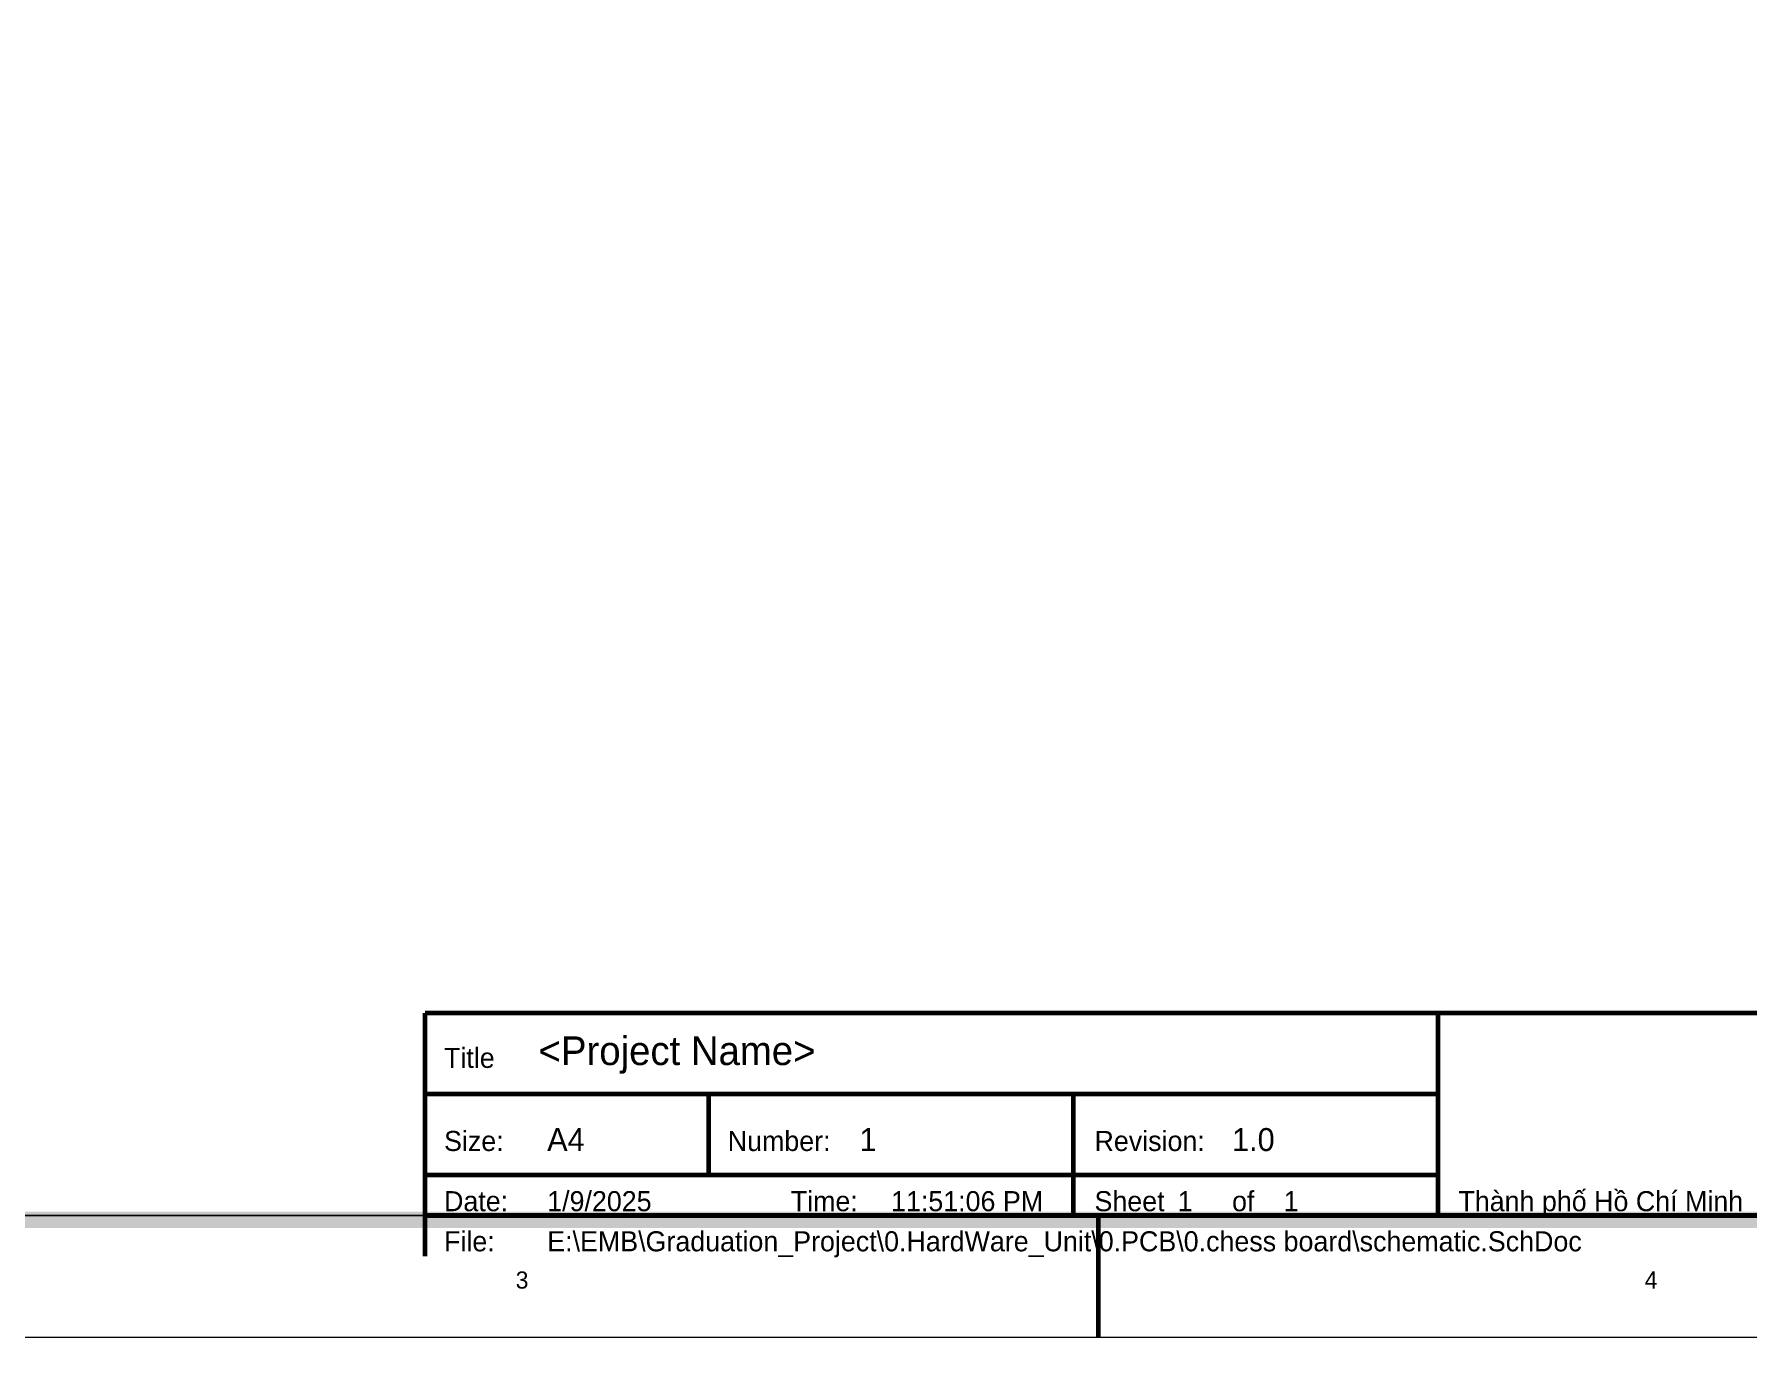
# Model space of a CAD drawing. Header units: inches. Extents: x 0 to 22.3, y 0 to 15.7.
# Drawn here: x 5.736 to 9.965, y -0.006 to 3.215 of the extents above; entities that cross this region are included whole.
import ezdxf

# ---------------------------------------------------------------- set-up
doc = ezdxf.new("R2010")
doc.units = ezdxf.units.IN
doc.header["$MEASUREMENT"] = 0
doc.layers.add('Sheet', color=255, linetype='Continuous')

msp = doc.modelspace()

# ---------------------------------------------------------------- linework, layer by layer
at = {"layer": 'Sheet'}
for points in [[(0, 15.6991, 0.0039, 0.0039, 0), (0, 0, 0.0039, 0.0039, 0), (22.3, 0, 0.0039, 0.0039, 0), (22.3, 15.6991, 0.0039, 0.0039, 0), (0, 15.6991, 0.0039, 0.0039, 0), (0, 15.6991, 0.0039, 0.0039, 0)], [(0.3006, 15.3986, 0.0039, 0.0039, 0), (0.3006, 0.3006, 0.0039, 0.0039, 0), (22.0003, 0.3006, 0.0039, 0.0039, 0), (22.0003, 15.3986, 0.0039, 0.0039, 0), (0.3006, 15.3986, 0.0039, 0.0039, 0), (0.3006, 15.3986, 0.0039, 0.0039, 0)]]:
    msp.add_lwpolyline(points, format="xyseb", close=True, dxfattribs=at)
for points in [[(10.3004, 0.8, 0.0118, 0.0118, 0), (6.7004, 0.8, 0.0118, 0.0118, 0)], [(6.7004, 0.8, 0.0118, 0.0118, 0), (6.7004, 0.1998, 0.0118, 0.0118, 0)], [(9.2006, 0.8, 0.0118, 0.0118, 0), (9.2006, 0.3006, 0.0118, 0.0118, 0)], [(6.7004, 0.6002, 0.0118, 0.0118, 0), (9.2006, 0.6002, 0.0118, 0.0118, 0)], [(7.4006, 0.6002, 0.0118, 0.0118, 0), (7.4006, 0.4005, 0.0118, 0.0118, 0)], [(8.3006, 0.6002, 0.0118, 0.0118, 0), (8.3006, 0.3006, 0.0118, 0.0118, 0)], [(6.7004, 0.4005, 0.0118, 0.0118, 0), (9.2006, 0.4005, 0.0118, 0.0118, 0)], [(14.9904, 0.29, 0.04, 0.04, 0), (0.29, 0.29, 0.04, 0.04, 0)], [(10.3004, 0.3006, 0.0118, 0.0118, 0), (6.7004, 0.3006, 0.0118, 0.0118, 0)], [(8.3625, 0, 0.0118, 0.0118, 0), (8.3625, 0.3006, 0.0118, 0.0118, 0)]]:
    msp.add_lwpolyline(points, format="xyseb", dxfattribs=at)

# ---------------------------------------------------------------- texts
for s, height, p in [('<Project Name>', 0.070721, (6.9807, 0.6718)), ('Title', 0.0495, (6.7473, 0.6648)), ('Size:', 0.0495, (6.7473, 0.4597)), ('A4', 0.05658, (7.0019, 0.4597)), ('Number:', 0.0495, (7.4475, 0.4597)), ('1', 0.0566, (7.7728, 0.4597)), ('Revision:', 0.0495, (8.3528, 0.4597)), ('1.0', 0.05658, (8.6923, 0.4597)), ('Date:', 0.0495, (6.7473, 0.3112)), ('1/9/2025', 0.0495, (7.0019, 0.3112)), ('Time:', 0.0495, (7.6031, 0.3112)), ('11:51:06 PM', 0.049505, (7.8506, 0.3112)), ('Sheet', 0.0495, (8.3528, 0.3112)), ('1', 0.0495, (8.5579, 0.3112)), ('of', 0.0495, (8.6923, 0.3112)), ('1', 0.0495, (8.8196, 0.3112)), ('Thành phố Hồ Chí Minh', 0.049505, (9.251, 0.3112)), ('File:', 0.0495, (6.7473, 0.2122)), ('E:\\EMB\\Graduation_Project\\0.HardWare_Unit\\0.PCB\\0.chess board\\schematic.SchDoc', 0.049505, (7.0019, 0.2122)), ('3', 0.0424, (6.9241, 0.1202)), ('4', 0.0424, (9.7107, 0.1202))]:
    msp.add_text(s, height=height, dxfattribs=at).set_placement(p)

doc.saveas('drawing.dxf')
